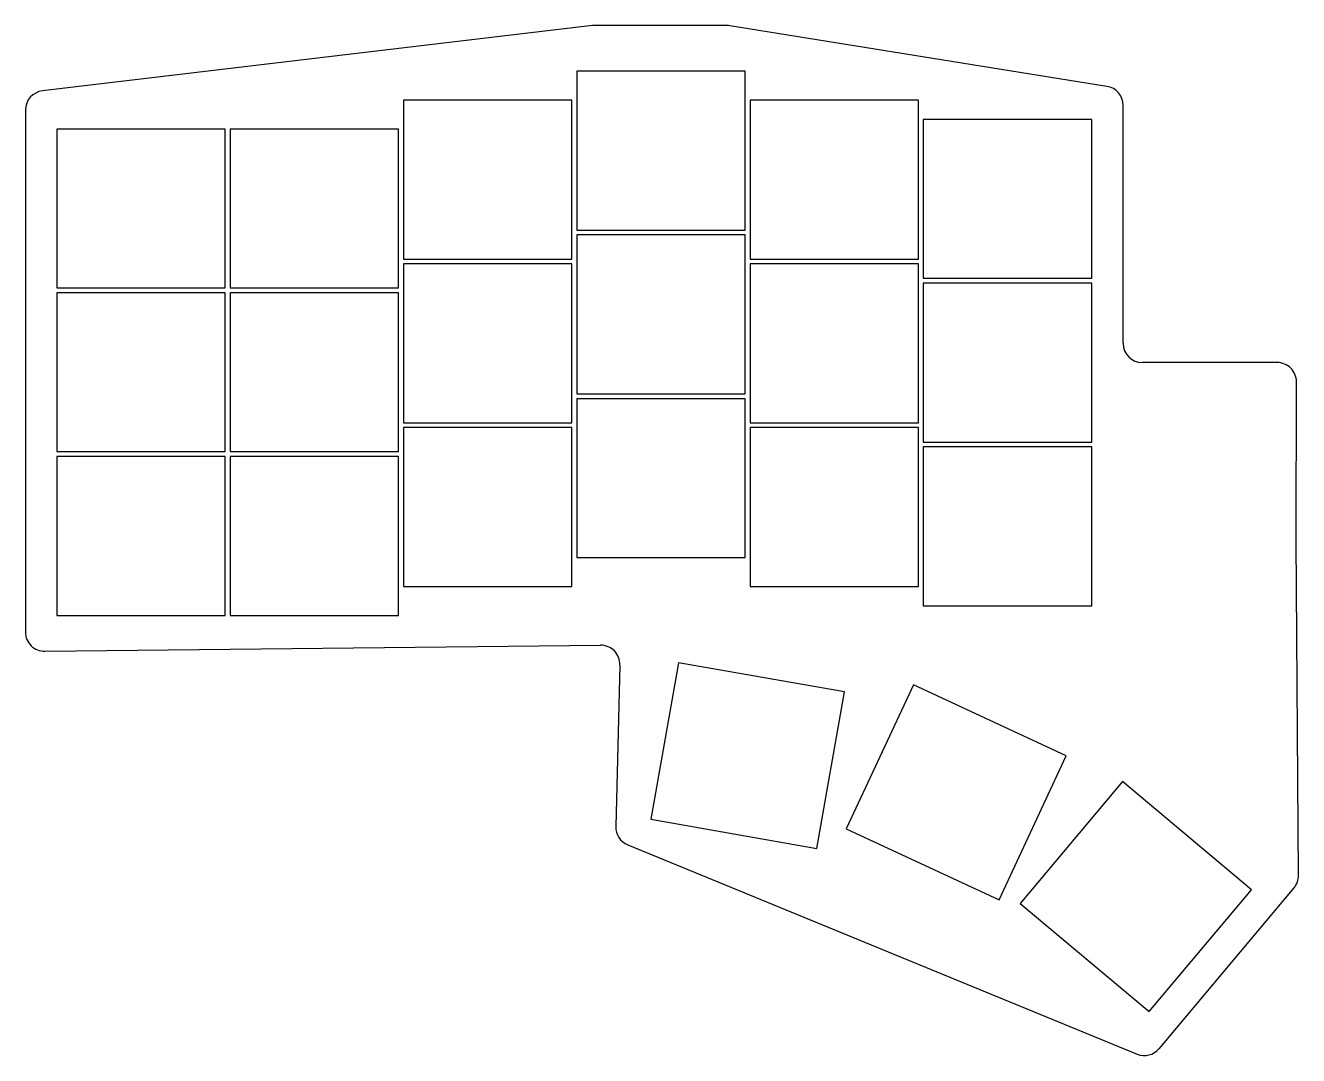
# Model space of a CAD drawing. Header units: millimetres. Extents: x 88 to 220, y -154 to -47.
import ezdxf

# ---------------------------------------------------------------- set-up
doc = ezdxf.new("R2010")
doc.units = ezdxf.units.MM

msp = doc.modelspace()

# ---------------------------------------------------------------- linework, layer by layer
for p, q in [((146.88, -47.01), (89.76, -53.79)), ((160.84, -47), (147.12, -47)), ((200.32, -53.33), (161.16, -47.03)), ((162.75, -51.75), (145.25, -51.75)), ((145.25, -51.75), (145.25, -68.25)), ((162.75, -68.25), (162.75, -51.75)), ((144.75, -54.75), (127.25, -54.75)), ((127.25, -54.75), (127.25, -71.25)), ((144.75, -71.25), (144.75, -54.75)), ((180.75, -54.75), (163.25, -54.75)), ((163.25, -54.75), (163.25, -71.25)), ((180.75, -71.25), (180.75, -54.75)), ((202, -80), (202, -55.3)), ((88, -55.78), (88, -109.98)), ((198.75, -56.75), (181.25, -56.75)), ((181.25, -56.75), (181.25, -73.25)), ((198.75, -73.25), (198.75, -56.75)), ((108.75, -57.75), (91.25, -57.75)), ((91.25, -57.75), (91.25, -74.25)), ((108.75, -74.25), (108.75, -57.75)), ((126.75, -57.75), (109.25, -57.75)), ((109.25, -57.75), (109.25, -74.25)), ((126.75, -74.25), (126.75, -57.75)), ((145.25, -68.25), (162.75, -68.25)), ((162.75, -68.75), (145.25, -68.75)), ((145.25, -68.75), (145.25, -85.25)), ((162.75, -85.25), (162.75, -68.75)), ((127.25, -71.25), (144.75, -71.25)), ((163.25, -71.25), (180.75, -71.25)), ((144.75, -71.75), (127.25, -71.75)), ((127.25, -71.75), (127.25, -88.25)), ((144.75, -88.25), (144.75, -71.75)), ((180.75, -71.75), (163.25, -71.75)), ((163.25, -71.75), (163.25, -88.25)), ((180.75, -88.25), (180.75, -71.75)), ((181.25, -73.25), (198.75, -73.25)), ((198.75, -73.75), (181.25, -73.75)), ((181.25, -73.75), (181.25, -90.25)), ((198.75, -90.25), (198.75, -73.75)), ((91.25, -74.25), (108.75, -74.25)), ((108.75, -74.75), (91.25, -74.75)), ((91.25, -74.75), (91.25, -91.25)), ((108.75, -91.25), (108.75, -74.75)), ((109.25, -74.25), (126.75, -74.25)), ((126.75, -74.75), (109.25, -74.75)), ((109.25, -74.75), (109.25, -91.25)), ((126.75, -91.25), (126.75, -74.75)), ((218, -82), (204, -82)), ((219.96, -100.49), (220, -84)), ((145.25, -85.25), (162.75, -85.25)), ((162.75, -85.75), (145.25, -85.75)), ((145.25, -85.75), (145.25, -102.25)), ((162.75, -102.25), (162.75, -85.75)), ((127.25, -88.25), (144.75, -88.25)), ((163.25, -88.25), (180.75, -88.25)), ((144.75, -88.75), (127.25, -88.75)), ((127.25, -88.75), (127.25, -105.25)), ((144.75, -105.25), (144.75, -88.75)), ((180.75, -88.75), (163.25, -88.75)), ((163.25, -88.75), (163.25, -105.25)), ((180.75, -105.25), (180.75, -88.75)), ((181.25, -90.25), (198.75, -90.25)), ((198.75, -90.75), (181.25, -90.75)), ((181.25, -90.75), (181.25, -107.25)), ((198.75, -107.25), (198.75, -90.75)), ((91.25, -91.25), (108.75, -91.25)), ((108.75, -91.75), (91.25, -91.75)), ((91.25, -91.75), (91.25, -108.25)), ((108.75, -108.25), (108.75, -91.75)), ((109.25, -91.25), (126.75, -91.25)), ((126.75, -91.75), (109.25, -91.75)), ((109.25, -91.75), (109.25, -108.25)), ((126.75, -108.25), (126.75, -91.75)), ((220.22, -135.23), (219.96, -100.51)), ((145.25, -102.25), (162.75, -102.25)), ((127.25, -105.25), (144.75, -105.25)), ((163.25, -105.25), (180.75, -105.25)), ((91.25, -108.25), (108.75, -108.25)), ((109.25, -108.25), (126.75, -108.25)), ((181.25, -107.25), (198.75, -107.25)), ((90.02, -111.98), (147.72, -111.35)), ((149.74, -113.41), (149.31, -130.17)), ((155.82, -113.16), (152.95, -129.41)), ((173.05, -116.19), (155.82, -113.16)), ((170.18, -132.44), (173.05, -116.19)), ((180.22, -115.45), (173.25, -130.4)), ((196.08, -122.84), (180.22, -115.45)), ((189.11, -137.8), (196.08, -122.84)), ((201.92, -125.51), (191.31, -138.15)), ((215.32, -136.75), (201.92, -125.51)), ((152.95, -129.41), (170.18, -132.44)), ((173.25, -130.4), (189.11, -137.8)), ((150.55, -132.07), (203.45, -153.8)), ((204.72, -149.39), (215.32, -136.75)), ((205.74, -153.24), (219.75, -136.53)), ((191.31, -138.15), (204.72, -149.39))]:
    msp.add_line(p, q)
for centre, start, end in [((147.12, -49), 90, 96.7662), ((160.84, -49), 80.8552, 90), ((90, -55.78), 96.7662, 180), ((200, -55.3), 0, 80.8552), ((204, -80), 180, 270), ((218, -84), 359.8798, 90), ((221.96, -100.5), 179.8798, 180.4261), ((90, -109.98), 180, 270.6194), ((147.74, -113.35), 358.5308, 90.6194), ((151.31, -130.22), 178.5308, 247.67), ((218.22, -135.25), 320, 0.4261), ((204.21, -151.95), 247.67, 320)]:
    msp.add_arc(centre, 2, start, end)

doc.saveas('drawing.dxf')
